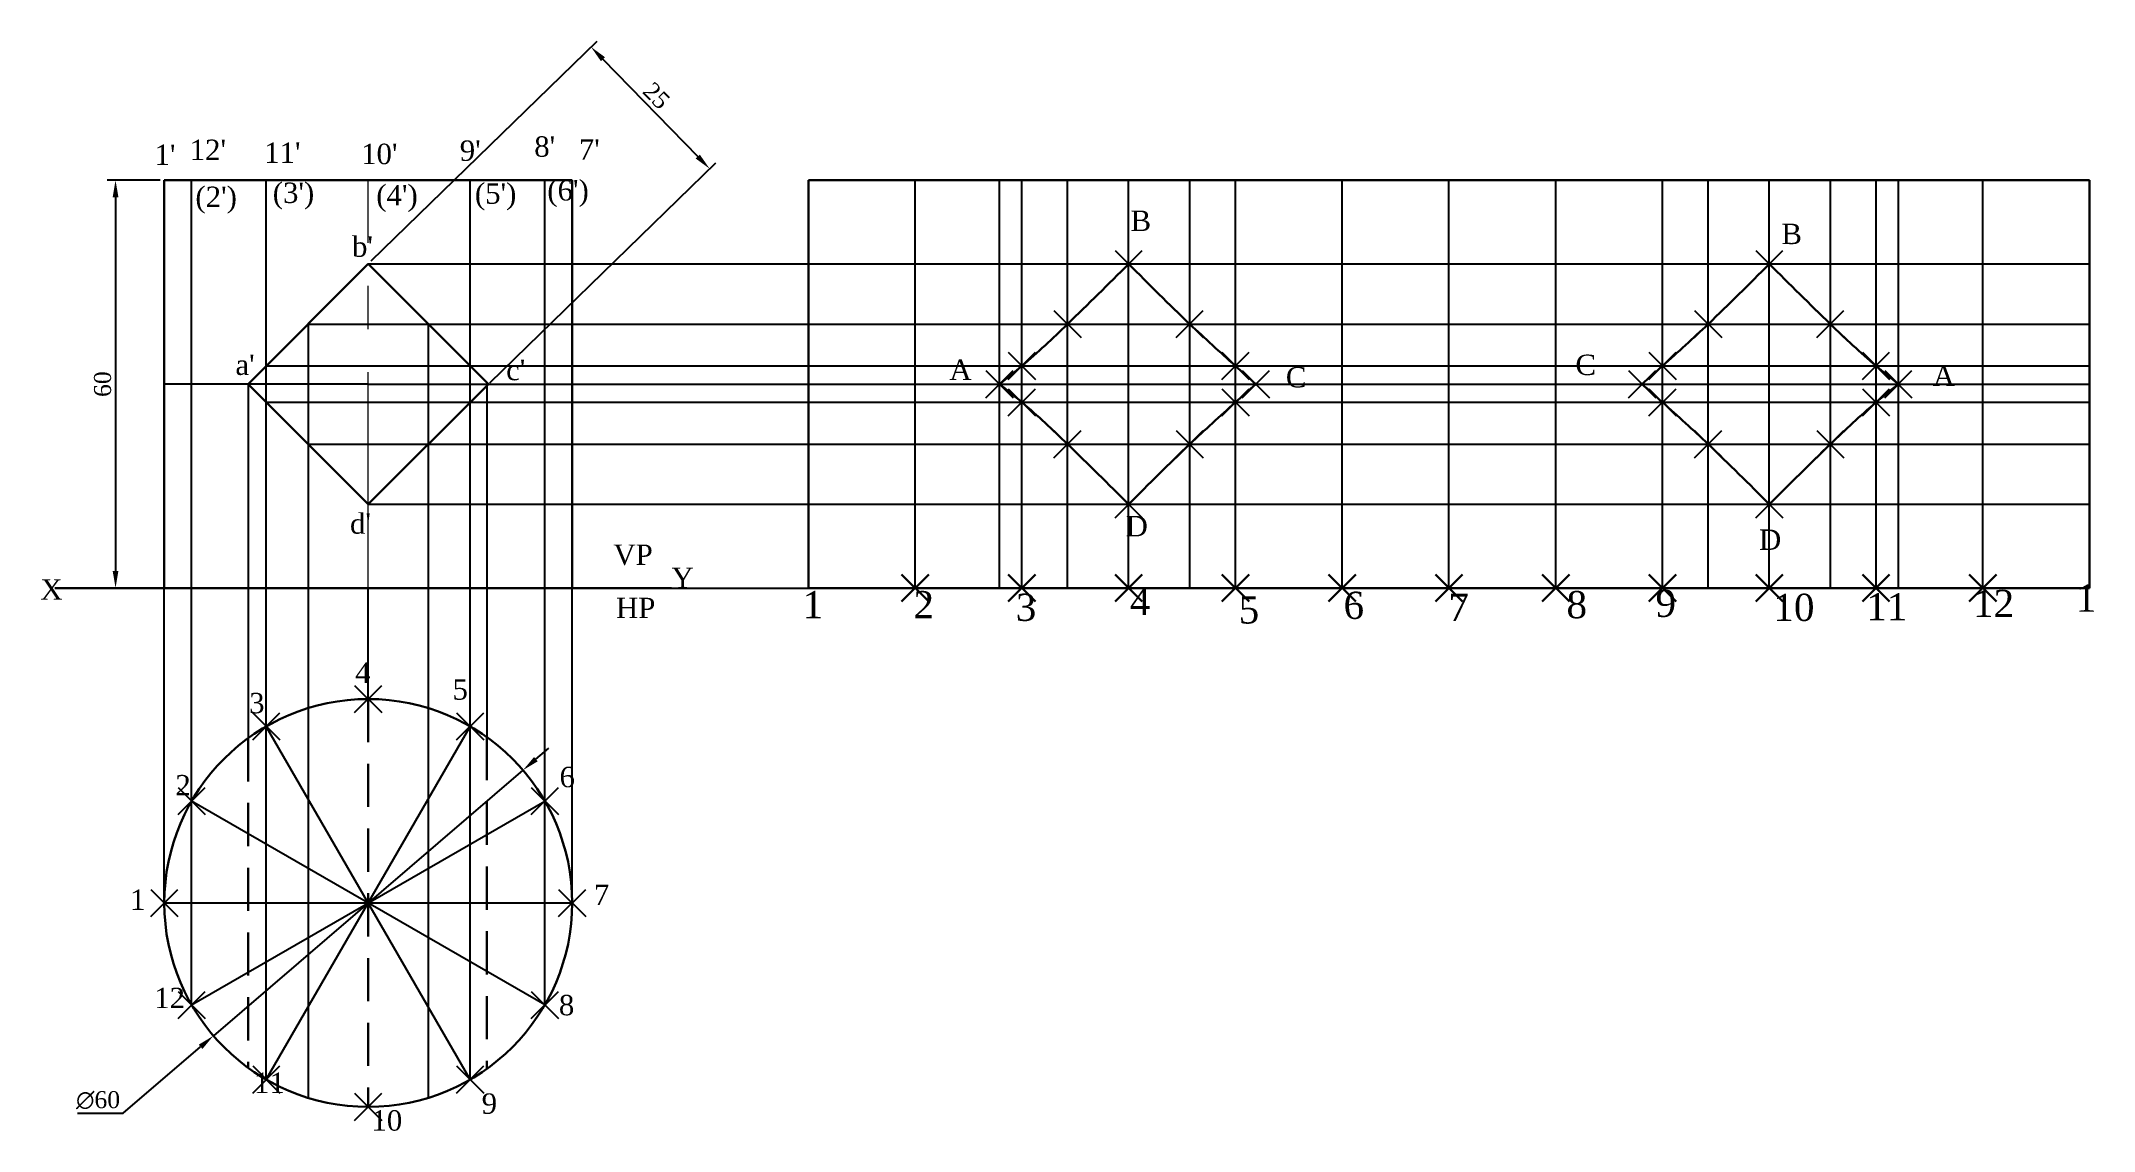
# Model space of a CAD drawing. Header units: millimetres. Extents: x 74 to 376, y 56 to 216.
import ezdxf

# ---------------------------------------------------------------- set-up
doc = ezdxf.new("R2010")
doc.units = ezdxf.units.MM
doc.header["$PDMODE"] = 3
doc.header["$PDSIZE"] = 2
doc.linetypes.add('CENTER', pattern=[50.8, 31.75, -6.35, 6.35, -6.35])
doc.linetypes.add('HIDDEN', pattern=[9.525, 6.35, -3.175])
for name, color, linetype, lineweight in [('Axis', 250, 'Continuous', 30), ('Center', 6, 'CENTER', 9), ('Dimension', 3, 'Continuous', 9), ('Hidden', 5, 'HIDDEN', 30), ('Thick', 1, 'Continuous', 30)]:
    doc.layers.add(name, color=color, linetype=linetype, lineweight=lineweight)
doc.layers.add('Thin', color=4, linetype='Continuous')
doc.styles.add('Drawing', font='times.ttf')
doc.styles.get("Standard").update_dxf_attribs({"font": 'times.ttf'})
doc.dimstyles.new('Copy of ISO-25', dxfattribs={"dimtxt": 2.5, "dimasz": 2.5, "dimexe": 1.25, "dimexo": 0.625, "dimtad": 1, "dimtoh": 1, "dimdsep": 46, "dimtxsty": 'Standard', "dimcen": 2.5, "dimadec": 0, "dimazin": 0, "dimtfac": 1, "dimtmove": 0, "dimatfit": 3, "dimfxl": 1, "dimarcsym": 0})

# ---------------------------------------------------------------- blocks, each defined once
blk = doc.blocks.new('*D2')
at = {"layer": 'Defpoints', "color": 0, "transparency": 16777216}
for p in [(145.34, 108.61), (99.8, 69.54)]:
    blk.add_point(p, dxfattribs=at)
at = {"layer": 'Dimension', "color": 0, "lineweight": -2, "transparency": 16777216}
for p, q in [((147.24, 110.24), (149.14, 111.87)), ((145.34, 108.61), (99.8, 69.54)), ((86.5, 58.13), (97.91, 67.91)), ((79.78, 58.13), (86.5, 58.13))]:
    blk.add_line(p, q, dxfattribs=at)
at = {"layer": 'Dimension', "color": 0, "transparency": 16777216}
for points in [[(146.97, 110.55), (147.51, 109.92), (145.34, 108.61)], [(97.64, 68.23), (98.18, 67.6), (99.8, 69.54)]]:
    blk.add_solid(points, dxfattribs=at)
at = {"layer": 'Dimension', "color": 0, "transparency": 16777216, "insert": (82.83, 60.06), "char_height": 2.5, "attachment_point": 5}
blk.add_mtext('∅60', dxfattribs=at)
blk = doc.blocks.new('*D6')
at = {"layer": 'Defpoints', "color": 0, "transparency": 16777216}
for p in [(92.57, 195.41), (85.4, 135.41), (92.57, 135.41)]:
    blk.add_point(p, dxfattribs=at)
at = {"layer": 'Dimension', "color": 0, "lineweight": -2, "transparency": 16777216}
for p, q in [((91.95, 195.41), (84.15, 195.41)), ((85.4, 192.91), (85.4, 137.91)), ((91.95, 135.41), (84.15, 135.41))]:
    blk.add_line(p, q, dxfattribs=at)
at = {"layer": 'Dimension', "color": 0, "transparency": 16777216}
for points in [[(84.98, 192.91), (85.82, 192.91), (85.4, 195.41)], [(84.98, 137.91), (85.82, 137.91), (85.4, 135.41)]]:
    blk.add_solid(points, dxfattribs=at)
at = {"layer": 'Dimension', "color": 0, "transparency": 16777216, "insert": (83.5, 165.41), "char_height": 2.5, "attachment_point": 5, "rotation": 90}
blk.add_mtext('60', dxfattribs=at)
blk = doc.blocks.new('*D7')
at = {"layer": 'Defpoints', "color": 0, "transparency": 16777216}
for p in [(172.8, 197.1), (122.57, 183.09), (140.02, 165.18)]:
    blk.add_point(p, dxfattribs=at)
at = {"layer": 'Dimension', "color": 0, "lineweight": -2, "transparency": 16777216}
for p, q in [((123.02, 183.53), (156.25, 215.88)), ((157.1, 213.22), (171.05, 198.89)), ((140.46, 165.61), (173.69, 197.97))]:
    blk.add_line(p, q, dxfattribs=at)
at = {"layer": 'Dimension', "color": 0, "transparency": 16777216}
for points in [[(157.4, 213.51), (156.8, 212.93), (155.35, 215.01)], [(171.35, 199.18), (170.75, 198.6), (172.8, 197.1)]]:
    blk.add_solid(points, dxfattribs=at)
at = {"layer": 'Dimension', "color": 0, "transparency": 16777216, "insert": (164.98, 207.85), "char_height": 2.5, "attachment_point": 5, "rotation": 314.2387}
blk.add_mtext('25', dxfattribs=at)

msp = doc.modelspace()

# ---------------------------------------------------------------- linework, layer by layer
at = {"layer": 'Axis'}
for p, q in [((76.478, 135.412), (152.573, 135.412)), ((152.573, 135.412), (167.187, 135.412))]:
    msp.add_line(p, q, dxfattribs=at)
at = {"layer": 'Center'}
msp.add_line((122.573, 135.412), (122.573, 195.412), dxfattribs=at)
at = {"layer": 'Hidden'}
for p, q in [((122.573, 119.076), (122.573, 59.076)), ((104.895, 113.314), (104.895, 64.838)), ((140.016, 113.484), (140.016, 64.668))]:
    msp.add_line(p, q, dxfattribs=at)
at = {"layer": 'Thick'}
for p, q in [((92.573, 135.412), (92.573, 195.412)), ((92.573, 195.412), (152.573, 195.412)), ((152.573, 195.412), (152.573, 135.412)), ((187.32, 135.412), (187.32, 195.412)), ((187.32, 195.412), (375.81, 195.412)), ((375.81, 195.412), (375.81, 135.412)), ((104.895, 165.412), (122.573, 183.09)), ((122.573, 183.09), (140.25, 165.412)), ((104.895, 165.412), (122.573, 147.735)), ((122.573, 147.735), (140.25, 165.412)), ((152.573, 135.412), (92.573, 135.412)), ((375.81, 135.412), (187.32, 135.412))]:
    msp.add_line(p, q, dxfattribs=at)
msp.add_circle((122.573, 89.076), 30, dxfattribs=at)
for points in [[(215.449, 165.412), (218.735, 168.09), (225.457, 174.251), (234.443, 183.09)], [(234.443, 183.09), (243.428, 174.251), (250.15, 168.09), (253.153, 165.412)], [(309.977, 165.412), (312.98, 168.09), (319.702, 174.251), (328.688, 183.09)], [(328.688, 183.09), (337.673, 174.251), (344.395, 168.09), (347.681, 165.412)], [(234.443, 147.735), (225.457, 156.573), (218.735, 162.735), (215.449, 165.412)], [(253.153, 165.412), (250.15, 162.735), (243.428, 156.573), (234.443, 147.735)], [(328.688, 147.735), (319.702, 156.573), (312.98, 162.735), (309.977, 165.412)], [(347.681, 165.412), (344.395, 162.735), (337.673, 156.573), (328.688, 147.735)]]:
    msp.add_spline(points, degree=3, dxfattribs=at)
for p in [(203.028, 135.412), (218.735, 135.412), (234.443, 135.412), (250.15, 135.412), (265.858, 135.412), (281.565, 135.412), (297.273, 135.412), (312.98, 135.412), (328.688, 135.412), (344.395, 135.412), (360.103, 135.412)]:
    msp.add_point(p, dxfattribs=at)
at = {"layer": 'Thin'}
for p, q in [((96.592, 135.412), (96.592, 195.412)), ((107.573, 135.412), (107.573, 195.412)), ((137.573, 135.412), (137.573, 195.412)), ((148.554, 135.412), (148.554, 195.412)), ((203.028, 135.412), (203.028, 195.412)), ((215.449, 135.412), (215.449, 195.412)), ((218.735, 135.412), (218.735, 195.412)), ((225.457, 135.412), (225.457, 195.412)), ((234.443, 135.412), (234.443, 195.412)), ((243.428, 135.412), (243.428, 195.412)), ((250.15, 135.412), (250.15, 195.412)), ((265.858, 135.412), (265.858, 195.412)), ((281.565, 135.412), (281.565, 195.412)), ((297.273, 135.412), (297.273, 195.412)), ((312.98, 135.412), (312.98, 195.412)), ((319.702, 135.412), (319.702, 195.412)), ((328.688, 135.412), (328.688, 195.412)), ((337.673, 135.412), (337.673, 195.412)), ((344.395, 135.412), (344.395, 195.412)), ((347.681, 135.412), (347.681, 195.412)), ((360.103, 135.412), (360.103, 195.412)), ((122.573, 183.09), (375.909, 183.09)), ((113.734, 174.251), (375.81, 174.251)), ((113.734, 174.251), (113.734, 60.408)), ((131.412, 174.251), (131.412, 60.408)), ((107.573, 168.09), (375.909, 168.09)), ((122.573, 165.412), (92.573, 165.412)), ((104.895, 165.412), (104.895, 113.314)), ((122.573, 165.412), (152.573, 165.412)), ((140.016, 165.647), (140.016, 113.484)), ((152.573, 165.412), (375.909, 165.412)), ((107.573, 162.735), (375.909, 162.735)), ((113.734, 156.573), (375.81, 156.573)), ((122.573, 147.735), (375.909, 147.735)), ((92.573, 89.076), (92.573, 135.412)), ((96.592, 74.076), (96.592, 135.412)), ((107.573, 63.095), (107.573, 135.412)), ((122.573, 119.076), (122.573, 135.412)), ((137.573, 63.095), (137.573, 135.412)), ((148.554, 74.076), (148.554, 135.412)), ((152.573, 89.076), (152.573, 135.412)), ((152.573, 135.412), (187.32, 135.412)), ((137.573, 63.095), (107.573, 115.057)), ((107.573, 63.095), (137.573, 115.057)), ((96.592, 74.076), (148.554, 104.076)), ((148.554, 74.076), (96.592, 104.076)), ((92.573, 89.076), (152.573, 89.076))]:
    msp.add_line(p, q, dxfattribs=at)
for p in [(234.443, 183.09), (328.688, 183.09), (225.457, 174.251), (243.428, 174.251), (319.702, 174.251), (337.673, 174.251), (218.735, 168.09), (250.15, 168.09), (312.98, 168.09), (344.395, 168.09), (215.449, 165.412), (253.153, 165.412), (309.977, 165.412), (347.681, 165.412), (218.735, 162.735), (250.15, 162.735), (312.98, 162.735), (344.395, 162.735), (225.457, 156.573), (243.428, 156.573), (319.702, 156.573), (337.673, 156.573), (234.443, 147.735), (328.688, 147.735), (122.573, 119.076), (107.573, 115.057), (137.573, 115.057), (96.592, 104.076), (148.554, 104.076), (92.573, 89.076), (152.573, 89.076), (96.592, 74.076), (148.554, 74.076), (107.573, 63.095), (137.573, 63.095), (122.573, 59.076)]:
    msp.add_point(p, dxfattribs=at)

# ---------------------------------------------------------------- texts
at = {"layer": 'Axis', "style": 'Drawing'}
for s, height, p in [("1'", 3, (91.133, 197.659)), ("12'", 3, (96.309, 198.381)), ("11'", 3, (107.265, 197.96)), ("10'", 3, (121.531, 197.779)), ("9'", 3, (136.038, 198.261)), ("8'", 3, (146.994, 198.862)), ("7'", 3, (153.555, 198.441)), ("(2')", 3, (97.152, 191.464)), ("(3')", 3, (108.529, 192.065)), ("(4')", 3, (123.759, 191.704)), ("(5')", 3, (138.266, 191.945)), ("(6')", 3, (148.92, 192.426)), ('B', 3, (234.723, 187.94)), ("b'", 3, (120.189, 184.141)), ('B', 3, (330.474, 186.008)), ("a'", 3, (103.037, 166.764)), ('C', 3, (300.167, 166.747)), ("c'", 3, (142.858, 165.985)), ('A', 3, (208.074, 166.022)), ('C', 3, (257.565, 164.935)), ('A', 3, (352.74, 165.116)), ("d'", 3, (119.889, 143.394)), ('D', 3, (233.998, 143.017)), ('D', 3, (327.179, 141.025)), ('VP', 3, (158.64, 138.816)), ('X', 3, (74.341, 133.697)), ('Y', 3, (167.187, 135.412)), ('1', 4, (373.793, 131.933)), ('HP', 3, (159.027, 130.992)), ('1', 4, (186.489, 130.969)), ('2', 4, (202.791, 130.969)), ('3', 4, (217.832, 130.581)), ('4', 4, (234.619, 131.454)), ('5', 4, (250.629, 130.194)), ('6', 4, (266.058, 130.872)), ('7', 4, (281.487, 130.581)), ('8', 4, (298.856, 130.969)), ('9', 4, (311.956, 131.163)), ('10', 4, (329.296, 130.568)), ('11', 4, (342.957, 130.665)), ('12', 4, (358.668, 131.153)), ('4', 3, (120.66, 121.463)), ('5', 3, (134.972, 118.984)), ('3', 3, (105.053, 116.992)), ('6', 3, (150.716, 106.113)), ('2', 3, (94.196, 104.906)), ('1', 3, (87.529, 88.063)), ('7', 3, (155.773, 88.761)), ('12', 3, (91.08, 73.602)), ('8', 3, (150.621, 72.553)), ('11', 3, (105.775, 61.113)), ('9', 3, (139.266, 58.062)), ('10', 3, (123.045, 55.583))]:
    msp.add_text(s, height=height, dxfattribs=at).set_placement(p)

# ---------------------------------------------------------------- dimensions: what is measured, and where the dimension line sits
at = {"layer": 'Dimension'}
dim = msp.add_linear_dim(base=(172.797, 197.099), p1=(122.573, 183.09), p2=(140.016, 165.177), angle=314.23866, dimstyle='Copy of ISO-25', dxfattribs=at)
dim.commit()
dim.dimension.update_dxf_attribs({"geometry": '*D7', "text_midpoint": (163.619, 206.524), "dimtype": 161})
dim = msp.add_linear_dim(base=(85.4, 135.412), p1=(92.573, 195.412), p2=(92.573, 135.412), angle=90, dimstyle='Copy of ISO-25', dxfattribs=at)
dim.commit()
dim.dimension.update_dxf_attribs({"geometry": '*D6', "text_midpoint": (83.503, 165.412)})
dim = msp.add_diameter_dim_2p(p1=(145.342, 108.61), p2=(99.804, 69.542), dimstyle='Copy of ISO-25', dxfattribs=at)
dim.commit()
dim.dimension.update_dxf_attribs({"geometry": '*D2', "text_midpoint": (82.827, 58.128), "dimtype": 163})

doc.saveas('drawing.dxf')
